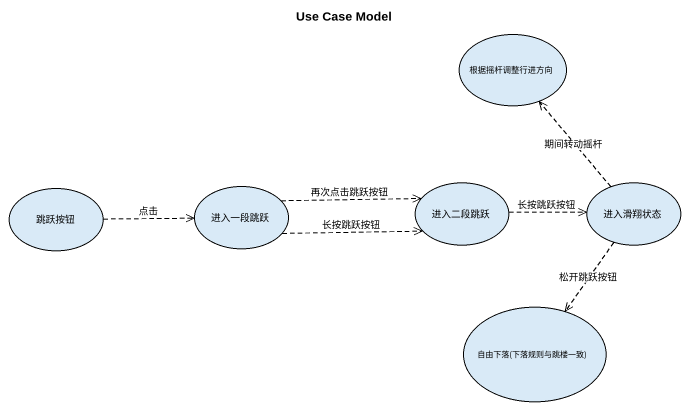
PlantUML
@startuml
title Use Case Model
usecase 根据摇杆调整行进方向
usecase 跳跃按钮
usecase 进入一段跳跃
usecase 进入二段跳跃
usecase 进入滑翔状态
usecase "自由下落(下落规则与跳楼一致)" as 自由下落_下落规则与跳楼一致
跳跃按钮 .right.> 进入一段跳跃 : 点击
进入一段跳跃 .right.> 进入二段跳跃 : 长按跳跃按钮
进入一段跳跃 .right.> 进入二段跳跃 : 再次点击跳跃按钮
进入二段跳跃 .right.> 进入滑翔状态 : 长按跳跃按钮
进入滑翔状态 .up.> 根据摇杆调整行进方向 : 期间转动摇杆
进入滑翔状态 ..> 自由下落_下落规则与跳楼一致 : 松开跳跃按钮
@enduml
